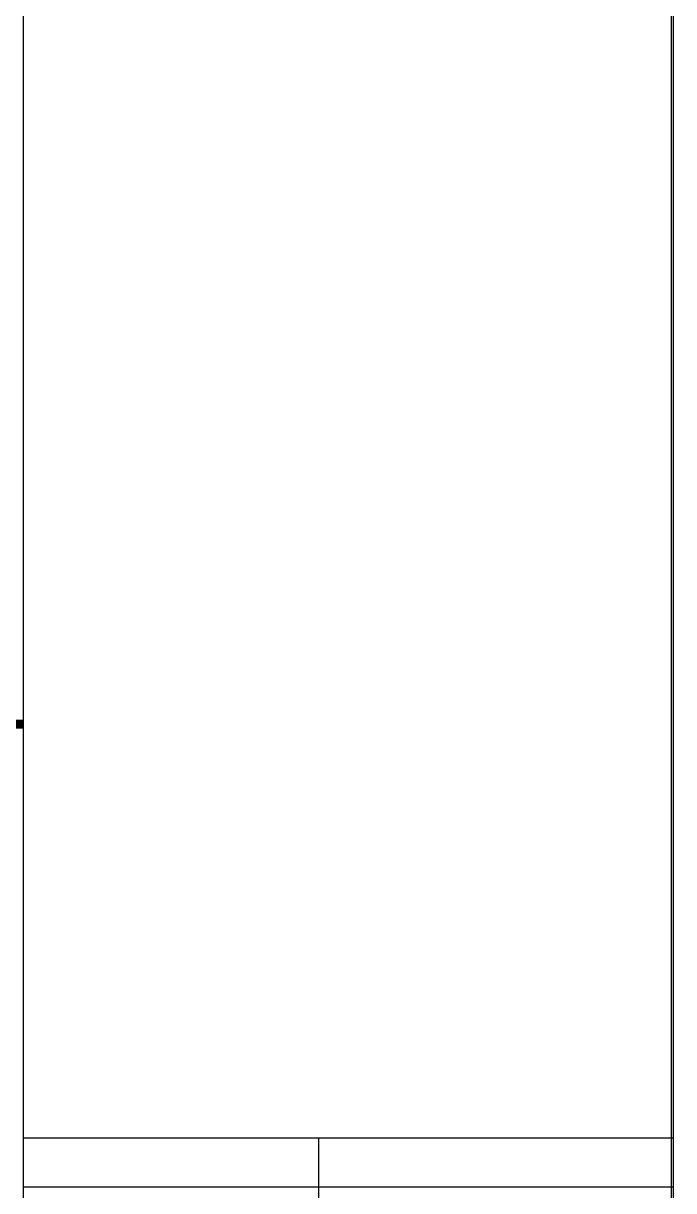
# Model space of a CAD drawing. Extents: x -256 to 8104, y -176 to 5714.
# Drawn here: x 7252 to 7984, y 3126 to 4442 of the extents above; entities that cross this region are included whole.
import ezdxf

# ---------------------------------------------------------------- set-up
doc = ezdxf.new("R2010")
doc.units = 0
doc.header["$LTSCALE"] = 30
doc.layers.get('0').update_dxf_attribs({"linetype": 'CONTINUOUS'})
doc.layers.add('curior-0Line', color=252, linetype='CONTINUOUS')

# ---------------------------------------------------------------- blocks, each defined once
blk = doc.blocks.new('FOLDING_07')
at = {"color": 2}
blk.add_lwpolyline([(-0.7, 5538.4), (7981.2, 5538.4), (7981.2, 0.1), (-0.7, 0.1)], close=True, dxfattribs=at)
at = {"color": 8, "const_width": 10}
blk.add_lwpolyline([(5832, 3652), (7251.6, 3652)], dxfattribs=at)
at = {"layer": 'curior-0Line'}
for p, q in [((7252, 3185.9), (7984.1, 3185.9)), ((7584.2, 3185.9), (7584.2, 2632.2)), ((7252, 3130.6), (7984.1, 3130.6))]:
    blk.add_line(p, q, dxfattribs=at)
blk.add_lwpolyline([(7984.1, 5538.4), (7251.6, 5538.4), (7251.6, 0.1), (7984.1, 0.1)], close=True, dxfattribs=at)

msp = doc.modelspace()

# ---------------------------------------------------------------- block references
msp.add_blockref('FOLDING_07', (0, 0))

doc.saveas('drawing.dxf')
